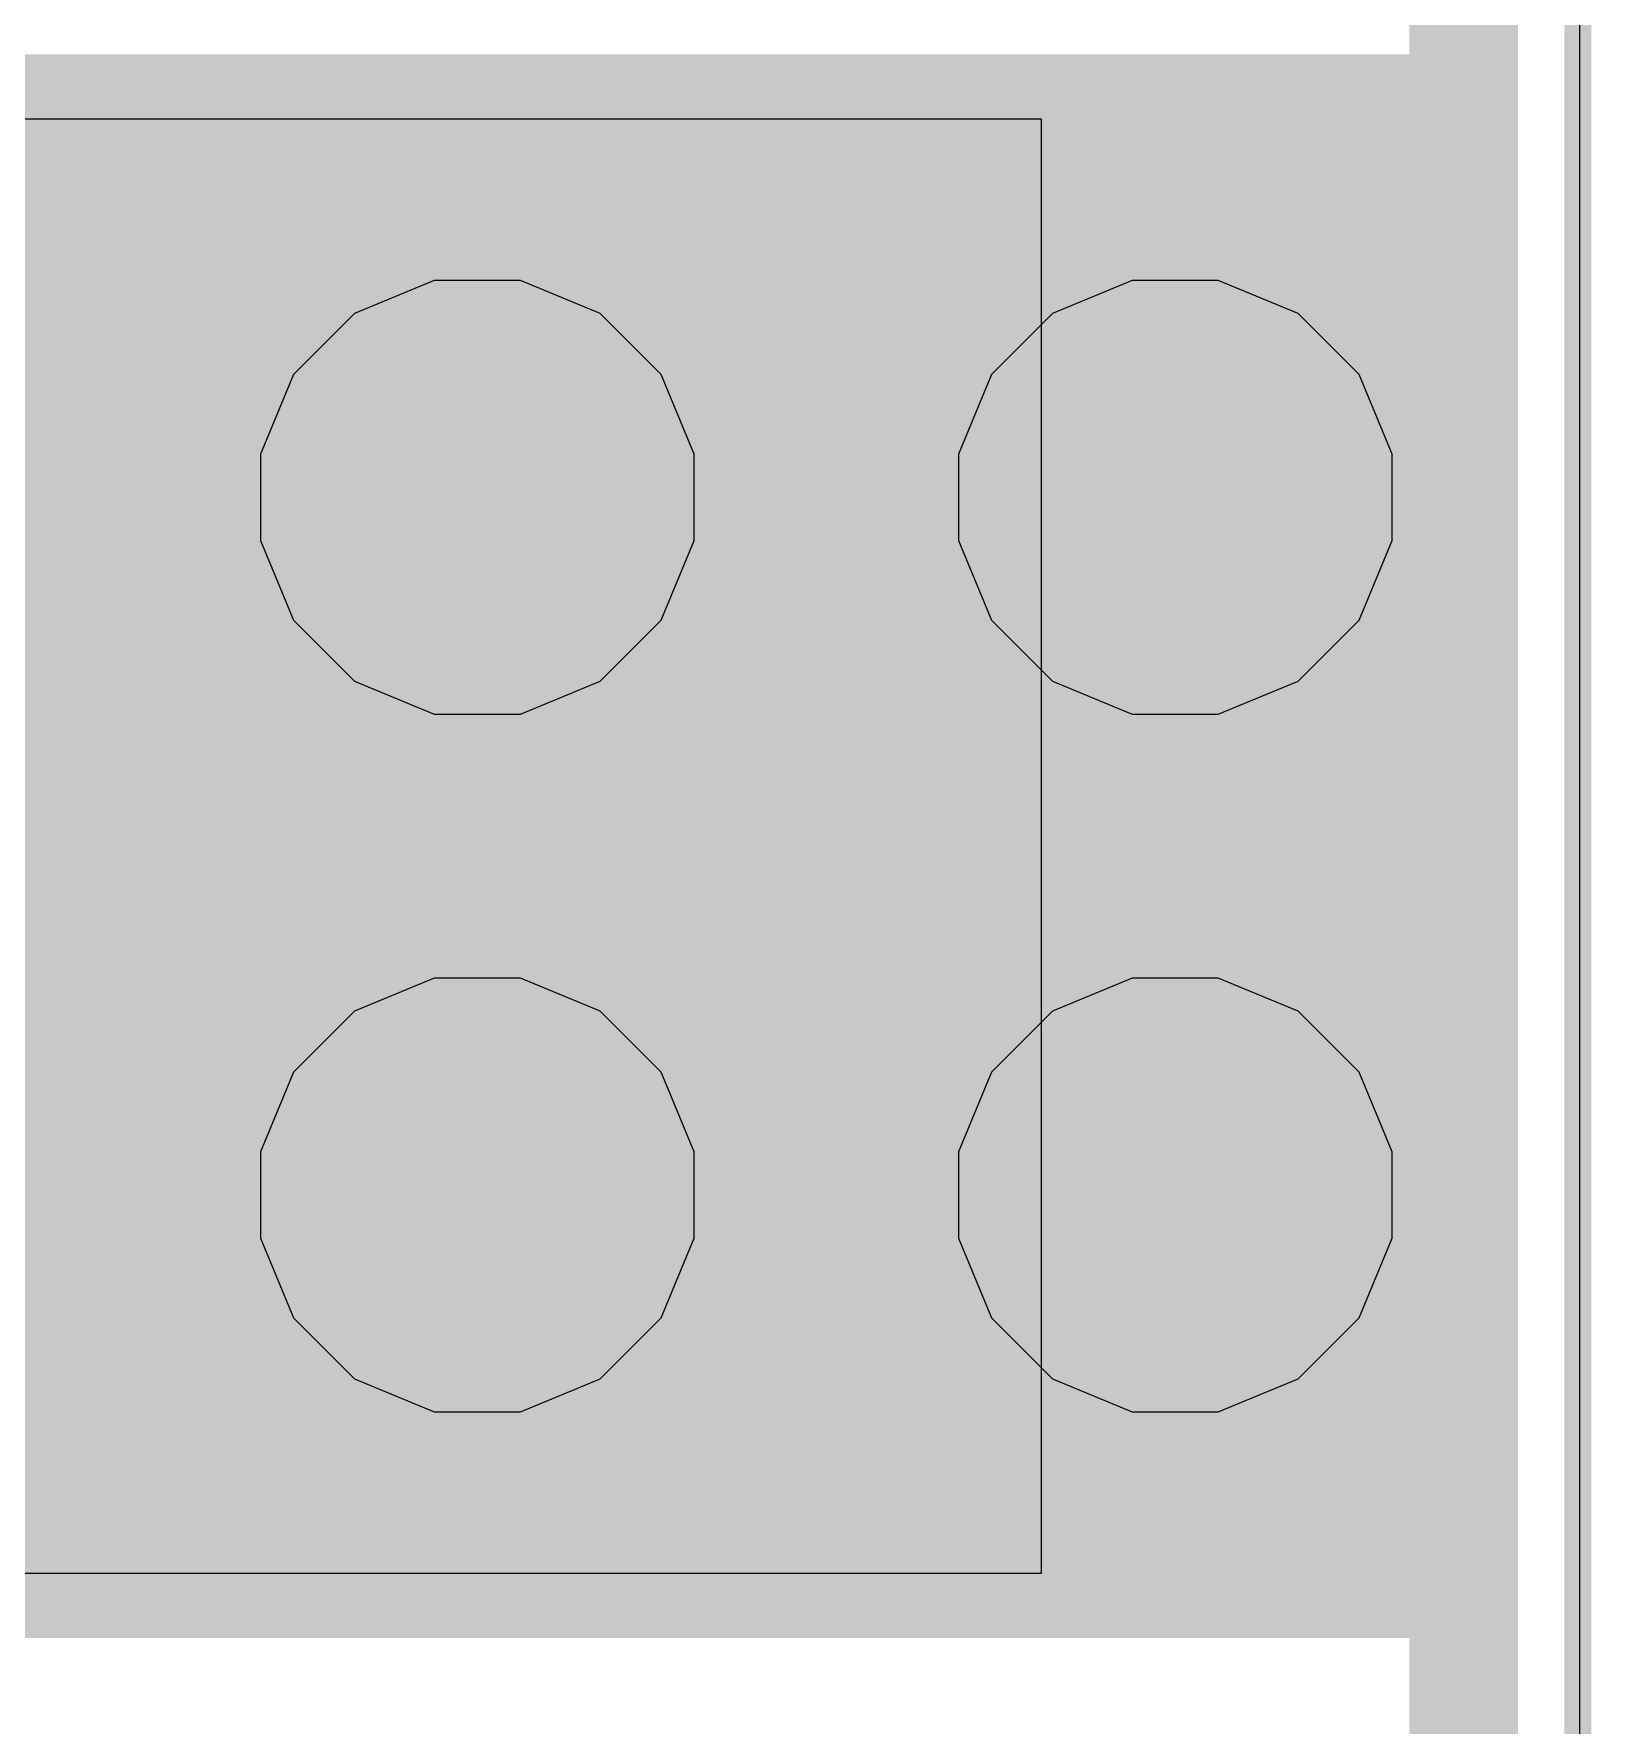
# Model space of a CAD drawing. Header units: inches. Extents: x -13 to 356, y -4 to 120.
# Drawn here: x 7.408 to 10.309, y 21.87 to 25.021 of the extents above; entities that cross this region are included whole.
import ezdxf

# ---------------------------------------------------------------- set-up
doc = ezdxf.new("R2010")
doc.units = ezdxf.units.IN
for name, color, linetype in [('Bottom Layer', 5, 'Continuous'), ('Bottom Solder', 6, 'Continuous'), ('Drill Drawing', 1, 'Continuous'), ('GND', 16, 'Continuous'), ('Mechanical 13', 56, 'Continuous'), ('Mechanical 15', 56, 'Continuous'), ('Multi-Layer', 9, 'Continuous'), ('Pad Holes', 156, 'Continuous'), ('POWER', 76, 'Continuous'), ('Top Layer', 1, 'Continuous'), ('Top Overlay', 2, 'Continuous'), ('Top Paste', 8, 'Continuous'), ('Top Solder', 216, 'Continuous')]:
    doc.layers.add(name, color=color, linetype=linetype)

# ---------------------------------------------------------------- blocks, each defined once
blk = doc.blocks.new('VREG_LM5017MR_NOPB_28')
at = {"layer": 'Bottom Layer'}
h = blk.add_hatch(color=5, dxfattribs=at)
edge = h.paths.add_edge_path()
edge.add_arc((-0.65000124, 1.95000118), 0.1499997, 0, 360)
h = blk.add_hatch(color=5, dxfattribs=at)
edge = h.paths.add_edge_path()
edge.add_arc((0.65000124, 1.95000118), 0.1499997, 0, 360)
h = blk.add_hatch(color=5, dxfattribs=at)
edge = h.paths.add_edge_path()
edge.add_arc((-0.65000124, 0.65000124), 0.1499997, 0, 360)
h = blk.add_hatch(color=5, dxfattribs=at)
edge = h.paths.add_edge_path()
edge.add_arc((0.65000124, 0.65000124), 0.1499997, 0, 360)
at = {"layer": 'Bottom Solder'}
h = blk.add_hatch(color=6, dxfattribs=at)
edge = h.paths.add_edge_path()
edge.add_arc((-0.65000124, 1.95000118), 0.2515997, 0, 360)
h = blk.add_hatch(color=6, dxfattribs=at)
edge = h.paths.add_edge_path()
edge.add_arc((0.65000124, 1.95000118), 0.2515997, 0, 360)
h = blk.add_hatch(color=6, dxfattribs=at)
edge = h.paths.add_edge_path()
edge.add_arc((-0.65000124, 0.65000124), 0.2515997, 0, 360)
h = blk.add_hatch(color=6, dxfattribs=at)
edge = h.paths.add_edge_path()
edge.add_arc((0.65000124, 0.65000124), 0.2515997, 0, 360)
at = {"layer": 'GND'}
h = blk.add_hatch(color=16, dxfattribs=at)
edge = h.paths.add_edge_path()
edge.add_arc((-0.65000124, 1.95000118), 0.1499997, 0, 360)
h = blk.add_hatch(color=16, dxfattribs=at)
edge = h.paths.add_edge_path()
edge.add_arc((0.65000124, 1.95000118), 0.1499997, 0, 360)
h = blk.add_hatch(color=16, dxfattribs=at)
edge = h.paths.add_edge_path()
edge.add_arc((-0.65000124, 0.65000124), 0.1499997, 0, 360)
h = blk.add_hatch(color=16, dxfattribs=at)
edge = h.paths.add_edge_path()
edge.add_arc((0.65000124, 0.65000124), 0.1499997, 0, 360)
at = {"layer": 'Multi-Layer'}
h = blk.add_hatch(color=9, dxfattribs=at)
edge = h.paths.add_edge_path()
edge.add_arc((-0.65000124, 1.95000118), 0.1499997, 0, 360)
h = blk.add_hatch(color=9, dxfattribs=at)
edge = h.paths.add_edge_path()
edge.add_arc((0.65000124, 1.95000118), 0.1499997, 0, 360)
h = blk.add_hatch(color=9, dxfattribs=at)
edge = h.paths.add_edge_path()
edge.add_arc((-0.65000124, 0.65000124), 0.1499997, 0, 360)
h = blk.add_hatch(color=9, dxfattribs=at)
edge = h.paths.add_edge_path()
edge.add_arc((0.65000124, 0.65000124), 0.1499997, 0, 360)
at = {"layer": 'Pad Holes'}
h = blk.add_hatch(color=7, dxfattribs=at)
edge = h.paths.add_edge_path()
edge.add_arc((-0.65000124, 1.95000118), 0.0999998, 0, 360)
h = blk.add_hatch(color=7, dxfattribs=at)
edge = h.paths.add_edge_path()
edge.add_arc((0.65000124, 1.95000118), 0.0999998, 0, 360)
h = blk.add_hatch(color=7, dxfattribs=at)
edge = h.paths.add_edge_path()
edge.add_arc((-0.65000124, 0.65000124), 0.0999998, 0, 360)
h = blk.add_hatch(color=7, dxfattribs=at)
edge = h.paths.add_edge_path()
edge.add_arc((0.65000124, 0.65000124), 0.0999998, 0, 360)
at = {"layer": 'POWER'}
h = blk.add_hatch(color=76, dxfattribs=at)
edge = h.paths.add_edge_path()
edge.add_arc((-0.65000124, 1.95000118), 0.1499997, 0, 360)
h = blk.add_hatch(color=76, dxfattribs=at)
edge = h.paths.add_edge_path()
edge.add_arc((0.65000124, 1.95000118), 0.1499997, 0, 360)
h = blk.add_hatch(color=76, dxfattribs=at)
edge = h.paths.add_edge_path()
edge.add_arc((-0.65000124, 0.65000124), 0.1499997, 0, 360)
h = blk.add_hatch(color=76, dxfattribs=at)
edge = h.paths.add_edge_path()
edge.add_arc((0.65000124, 0.65000124), 0.1499997, 0, 360)
at = {"layer": 'Top Layer'}
blk.add_hatch(color=1, dxfattribs=at).paths.add_polyline_path([(-1.47499959, 2.45000018), (1.47499959, 2.45000018), (1.47499959, -2.45000018), (-1.47499959, -2.45000018)])
h = blk.add_hatch(color=1, dxfattribs=at)
edge = h.paths.add_edge_path()
edge.add_arc((-0.65000124, 1.95000118), 0.1499997, 0, 360)
h = blk.add_hatch(color=1, dxfattribs=at)
edge = h.paths.add_edge_path()
edge.add_arc((0.65000124, 1.95000118), 0.1499997, 0, 360)
h = blk.add_hatch(color=1, dxfattribs=at)
edge = h.paths.add_edge_path()
edge.add_arc((-0.65000124, 0.65000124), 0.1499997, 0, 360)
h = blk.add_hatch(color=1, dxfattribs=at)
edge = h.paths.add_edge_path()
edge.add_arc((0.65000124, 0.65000124), 0.1499997, 0, 360)
at = {"layer": 'Top Solder'}
h = blk.add_hatch(color=216, dxfattribs=at)
edge = h.paths.add_edge_path()
edge.add_arc((-0.65000124, 1.95000118), 0.2515997, 0, 360)
h = blk.add_hatch(color=216, dxfattribs=at)
edge = h.paths.add_edge_path()
edge.add_arc((0.65000124, 1.95000118), 0.2515997, 0, 360)
h = blk.add_hatch(color=216, dxfattribs=at)
edge = h.paths.add_edge_path()
edge.add_arc((-0.65000124, 0.65000124), 0.2515997, 0, 360)
h = blk.add_hatch(color=216, dxfattribs=at)
edge = h.paths.add_edge_path()
edge.add_arc((0.65000124, 0.65000124), 0.2515997, 0, 360)
at = {"layer": 'Mechanical 13', "const_width": 0.127}
blk.add_lwpolyline([(1.95000118, 2.45000018), (-1.95000118, 2.45000018)], dxfattribs=at)
at = {"layer": 'Mechanical 15', "const_width": 0.0499999}
blk.add_lwpolyline([(3.7249989, 2.69999968), (-3.7249989, 2.69999968)], dxfattribs=at)
at = {"layer": 'Top Overlay', "const_width": 0.127}
blk.add_lwpolyline([(1.95000118, 2.52499876), (-1.95000118, 2.52499876)], dxfattribs=at)
at = {"layer": 'Top Paste'}
for p, q in [((-1.3550011, -1.69999914), (-1.3550011, 1.69999914)), ((-1.3550011, 1.69999914), (1.3550011, 1.69999914)), ((1.3550011, 1.69999914), (1.3550011, -1.69999914))]:
    blk.add_line(p, q, dxfattribs=at)
at = {"layer": 'Top Solder'}
for p, q in [((-1.3550011, -1.69999914), (-1.3550011, 1.69999914)), ((-1.3550011, 1.69999914), (1.3550011, 1.69999914)), ((1.3550011, 1.69999914), (1.3550011, -1.69999914))]:
    blk.add_line(p, q, dxfattribs=at)

msp = doc.modelspace()

# ---------------------------------------------------------------- linework, layer by layer
at = {"layer": 'Bottom Layer'}
for p, q in [((8.15410104, 24.56160188), (8.00561518, 24.50009578)), ((8.314822079999999, 24.56160188), (8.15410104, 24.56160188)), ((8.463307939999998, 24.50009578), (8.314822079999999, 24.56160188)), ((9.45410098, 24.56160188), (9.305615119999999, 24.50009578)), ((9.61482202, 24.56160188), (9.45410098, 24.56160188)), ((9.76330788, 24.50009578), (9.61482202, 24.56160188)), ((8.00561518, 24.50009578), (7.891967960000001, 24.38644856)), ((8.57695516, 24.38644856), (8.463307939999998, 24.50009578)), ((9.305615119999999, 24.50009578), (9.1919679, 24.38644856)), ((9.8769551, 24.38644856), (9.76330788, 24.50009578)), ((7.891967960000001, 24.38644856), (7.83046186, 24.2379627)), ((8.63846126, 24.2379627), (8.57695516, 24.38644856)), ((9.1919679, 24.38644856), (9.130461799999999, 24.2379627)), ((9.938461199999999, 24.2379627), (9.8769551, 24.38644856)), ((7.83046186, 24.2379627), (7.83046186, 24.07724166)), ((8.63846126, 24.07724166), (8.63846126, 24.2379627)), ((9.130461799999999, 24.2379627), (9.130461799999999, 24.07724166)), ((9.938461199999999, 24.07724166), (9.938461199999999, 24.2379627)), ((7.83046186, 24.07724166), (7.891967960000001, 23.9287558)), ((8.57695516, 23.9287558), (8.63846126, 24.07724166)), ((9.130461799999999, 24.07724166), (9.1919679, 23.9287558)), ((9.8769551, 23.9287558), (9.938461199999999, 24.07724166)), ((7.891967960000001, 23.9287558), (8.00561518, 23.81510858)), ((8.463307939999998, 23.81510858), (8.57695516, 23.9287558)), ((9.1919679, 23.9287558), (9.305615119999999, 23.81510858)), ((9.76330788, 23.81510858), (9.8769551, 23.9287558)), ((8.00561518, 23.81510858), (8.15410104, 23.75360248)), ((8.314822079999999, 23.75360248), (8.463307939999998, 23.81510858)), ((9.305615119999999, 23.81510858), (9.45410098, 23.75360248)), ((9.61482202, 23.75360248), (9.76330788, 23.81510858)), ((8.15410104, 23.75360248), (8.314822079999999, 23.75360248)), ((9.45410098, 23.75360248), (9.61482202, 23.75360248)), ((8.15410104, 23.2615994), (8.00561518, 23.2000933)), ((8.314822079999999, 23.2615994), (8.15410104, 23.2615994)), ((8.463307939999998, 23.2000933), (8.314822079999999, 23.2615994)), ((9.45410098, 23.2615994), (9.305615119999999, 23.2000933)), ((9.61482202, 23.2615994), (9.45410098, 23.2615994)), ((9.76330788, 23.2000933), (9.61482202, 23.2615994)), ((8.00561518, 23.2000933), (7.891967960000001, 23.08644608)), ((8.57695516, 23.08644608), (8.463307939999998, 23.2000933)), ((9.305615119999999, 23.2000933), (9.1919679, 23.08644608)), ((9.8769551, 23.08644608), (9.76330788, 23.2000933)), ((7.891967960000001, 23.08644608), (7.83046186, 22.93796022)), ((8.63846126, 22.93796022), (8.57695516, 23.08644608)), ((9.1919679, 23.08644608), (9.130461799999999, 22.93796022)), ((9.938461199999999, 22.93796022), (9.8769551, 23.08644608)), ((7.83046186, 22.93796022), (7.83046186, 22.77723918)), ((8.63846126, 22.77723918), (8.63846126, 22.93796022)), ((9.130461799999999, 22.93796022), (9.130461799999999, 22.77723918)), ((9.938461199999999, 22.77723918), (9.938461199999999, 22.93796022)), ((7.83046186, 22.77723918), (7.891967960000001, 22.62875332)), ((8.57695516, 22.62875332), (8.63846126, 22.77723918)), ((9.130461799999999, 22.77723918), (9.1919679, 22.62875332)), ((9.8769551, 22.62875332), (9.938461199999999, 22.77723918)), ((7.891967960000001, 22.62875332), (8.00561518, 22.5151061)), ((8.463307939999998, 22.5151061), (8.57695516, 22.62875332)), ((9.1919679, 22.62875332), (9.305615119999999, 22.5151061)), ((9.76330788, 22.5151061), (9.8769551, 22.62875332)), ((8.00561518, 22.5151061), (8.15410104, 22.4536)), ((8.314822079999999, 22.4536), (8.463307939999998, 22.5151061)), ((9.305615119999999, 22.5151061), (9.45410098, 22.4536)), ((9.61482202, 22.4536), (9.76330788, 22.5151061)), ((8.15410104, 22.4536), (8.314822079999999, 22.4536)), ((9.45410098, 22.4536), (9.61482202, 22.4536))]:
    msp.add_line(p, q, dxfattribs=at)
at = {"layer": 'Drill Drawing', "const_width": 0.0508}
for points in [[(7.98046156, 24.41160218), (8.488461560000001, 24.41160218)], [(7.98046156, 23.90360218), (7.98046156, 24.41160218)], [(8.488461560000001, 23.90360218), (8.488461560000001, 24.41160218)], [(9.2804615, 24.41160218), (9.7884615, 24.41160218)], [(9.2804615, 23.90360218), (9.2804615, 24.41160218)], [(9.7884615, 23.90360218), (9.7884615, 24.41160218)], [(8.08206156, 24.31000218), (8.38686156, 24.31000218)], [(8.08206156, 24.00520218), (8.08206156, 24.31000218)], [(8.38686156, 24.00520218), (8.38686156, 24.31000218)], [(9.382061499999999, 24.31000218), (9.6868615, 24.31000218)], [(9.382061499999999, 24.00520218), (9.382061499999999, 24.31000218)], [(9.6868615, 24.00520218), (9.6868615, 24.31000218)], [(8.08206156, 24.00520218), (8.38686156, 24.00520218)], [(9.382061499999999, 24.00520218), (9.6868615, 24.00520218)], [(7.98046156, 23.90360218), (8.488461560000001, 23.90360218)], [(9.2804615, 23.90360218), (9.7884615, 23.90360218)], [(7.98046156, 23.1115997), (8.488461560000001, 23.1115997)], [(7.98046156, 22.6035997), (7.98046156, 23.1115997)], [(8.488461560000001, 22.6035997), (8.488461560000001, 23.1115997)], [(9.2804615, 23.1115997), (9.7884615, 23.1115997)], [(9.2804615, 22.6035997), (9.2804615, 23.1115997)], [(9.7884615, 22.6035997), (9.7884615, 23.1115997)], [(8.08206156, 23.0099997), (8.38686156, 23.0099997)], [(8.08206156, 22.7051997), (8.08206156, 23.0099997)], [(8.38686156, 22.7051997), (8.38686156, 23.0099997)], [(9.382061499999999, 23.0099997), (9.6868615, 23.0099997)], [(9.382061499999999, 22.7051997), (9.382061499999999, 23.0099997)], [(9.6868615, 22.7051997), (9.6868615, 23.0099997)], [(8.08206156, 22.7051997), (8.38686156, 22.7051997)], [(9.382061499999999, 22.7051997), (9.6868615, 22.7051997)], [(7.98046156, 22.6035997), (8.488461560000001, 22.6035997)], [(9.2804615, 22.6035997), (9.7884615, 22.6035997)]]:
    msp.add_lwpolyline(points, dxfattribs=at)
at = {"layer": 'Drill Drawing', "const_width": 0.0254}
for points in [[(7.96776156, 24.41160218, 1), (7.99316156, 24.41160218, 1)], [(7.96776156, 24.41160218, 1), (7.99316156, 24.41160218, 1)], [(8.47576156, 24.41160218, 1), (8.501161559999998, 24.41160218, 1)], [(8.47576156, 24.41160218, 1), (8.501161559999998, 24.41160218, 1)], [(9.267761499999999, 24.41160218, 1), (9.2931615, 24.41160218, 1)], [(9.267761499999999, 24.41160218, 1), (9.2931615, 24.41160218, 1)], [(9.7757615, 24.41160218, 1), (9.8011615, 24.41160218, 1)], [(9.7757615, 24.41160218, 1), (9.8011615, 24.41160218, 1)], [(8.069361559999999, 24.31000218, 1), (8.09476156, 24.31000218, 1)], [(8.069361559999999, 24.31000218, 1), (8.09476156, 24.31000218, 1)], [(8.374161560000001, 24.31000218, 1), (8.39956156, 24.31000218, 1)], [(8.374161560000001, 24.31000218, 1), (8.39956156, 24.31000218, 1)], [(9.3693615, 24.31000218, 1), (9.3947615, 24.31000218, 1)], [(9.3693615, 24.31000218, 1), (9.3947615, 24.31000218, 1)], [(9.6741615, 24.31000218, 1), (9.6995615, 24.31000218, 1)], [(9.6741615, 24.31000218, 1), (9.6995615, 24.31000218, 1)], [(8.069361559999999, 24.00520218, 1), (8.09476156, 24.00520218, 1)], [(8.069361559999999, 24.00520218, 1), (8.09476156, 24.00520218, 1)], [(8.374161560000001, 24.00520218, 1), (8.39956156, 24.00520218, 1)], [(8.374161560000001, 24.00520218, 1), (8.39956156, 24.00520218, 1)], [(9.3693615, 24.00520218, 1), (9.3947615, 24.00520218, 1)], [(9.3693615, 24.00520218, 1), (9.3947615, 24.00520218, 1)], [(9.6741615, 24.00520218, 1), (9.6995615, 24.00520218, 1)], [(9.6741615, 24.00520218, 1), (9.6995615, 24.00520218, 1)], [(7.96776156, 23.90360218, 1), (7.99316156, 23.90360218, 1)], [(7.96776156, 23.90360218, 1), (7.99316156, 23.90360218, 1)], [(8.47576156, 23.90360218, 1), (8.501161559999998, 23.90360218, 1)], [(8.47576156, 23.90360218, 1), (8.501161559999998, 23.90360218, 1)], [(9.267761499999999, 23.90360218, 1), (9.2931615, 23.90360218, 1)], [(9.267761499999999, 23.90360218, 1), (9.2931615, 23.90360218, 1)], [(9.7757615, 23.90360218, 1), (9.8011615, 23.90360218, 1)], [(9.7757615, 23.90360218, 1), (9.8011615, 23.90360218, 1)], [(7.96776156, 23.1115997, 1), (7.99316156, 23.1115997, 1)], [(7.96776156, 23.1115997, 1), (7.99316156, 23.1115997, 1)], [(8.47576156, 23.1115997, 1), (8.501161559999998, 23.1115997, 1)], [(8.47576156, 23.1115997, 1), (8.501161559999998, 23.1115997, 1)], [(9.267761499999999, 23.1115997, 1), (9.2931615, 23.1115997, 1)], [(9.267761499999999, 23.1115997, 1), (9.2931615, 23.1115997, 1)], [(9.7757615, 23.1115997, 1), (9.8011615, 23.1115997, 1)], [(9.7757615, 23.1115997, 1), (9.8011615, 23.1115997, 1)], [(8.069361559999999, 23.0099997, 1), (8.09476156, 23.0099997, 1)], [(8.069361559999999, 23.0099997, 1), (8.09476156, 23.0099997, 1)], [(8.374161560000001, 23.0099997, 1), (8.39956156, 23.0099997, 1)], [(8.374161560000001, 23.0099997, 1), (8.39956156, 23.0099997, 1)], [(9.3693615, 23.0099997, 1), (9.3947615, 23.0099997, 1)], [(9.3693615, 23.0099997, 1), (9.3947615, 23.0099997, 1)], [(9.6741615, 23.0099997, 1), (9.6995615, 23.0099997, 1)], [(9.6741615, 23.0099997, 1), (9.6995615, 23.0099997, 1)], [(8.069361559999999, 22.7051997, 1), (8.09476156, 22.7051997, 1)], [(8.069361559999999, 22.7051997, 1), (8.09476156, 22.7051997, 1)], [(8.374161560000001, 22.7051997, 1), (8.39956156, 22.7051997, 1)], [(8.374161560000001, 22.7051997, 1), (8.39956156, 22.7051997, 1)], [(9.3693615, 22.7051997, 1), (9.3947615, 22.7051997, 1)], [(9.3693615, 22.7051997, 1), (9.3947615, 22.7051997, 1)], [(9.6741615, 22.7051997, 1), (9.6995615, 22.7051997, 1)], [(9.6741615, 22.7051997, 1), (9.6995615, 22.7051997, 1)], [(7.96776156, 22.6035997, 1), (7.99316156, 22.6035997, 1)], [(7.96776156, 22.6035997, 1), (7.99316156, 22.6035997, 1)], [(8.47576156, 22.6035997, 1), (8.501161559999998, 22.6035997, 1)], [(8.47576156, 22.6035997, 1), (8.501161559999998, 22.6035997, 1)], [(9.267761499999999, 22.6035997, 1), (9.2931615, 22.6035997, 1)], [(9.267761499999999, 22.6035997, 1), (9.2931615, 22.6035997, 1)], [(9.7757615, 22.6035997, 1), (9.8011615, 22.6035997, 1)], [(9.7757615, 22.6035997, 1), (9.8011615, 22.6035997, 1)]]:
    msp.add_lwpolyline(points, format="xyb", close=True, dxfattribs=at)
at = {"layer": 'GND'}
for p, q in [((8.15410104, 24.56160188), (8.00561518, 24.50009578)), ((8.314822079999999, 24.56160188), (8.15410104, 24.56160188)), ((8.463307939999998, 24.50009578), (8.314822079999999, 24.56160188)), ((9.45410098, 24.56160188), (9.305615119999999, 24.50009578)), ((9.61482202, 24.56160188), (9.45410098, 24.56160188)), ((9.76330788, 24.50009578), (9.61482202, 24.56160188)), ((8.00561518, 24.50009578), (7.891967960000001, 24.38644856)), ((8.57695516, 24.38644856), (8.463307939999998, 24.50009578)), ((9.305615119999999, 24.50009578), (9.1919679, 24.38644856)), ((9.8769551, 24.38644856), (9.76330788, 24.50009578)), ((7.891967960000001, 24.38644856), (7.83046186, 24.2379627)), ((8.63846126, 24.2379627), (8.57695516, 24.38644856)), ((9.1919679, 24.38644856), (9.130461799999999, 24.2379627)), ((9.938461199999999, 24.2379627), (9.8769551, 24.38644856)), ((7.83046186, 24.2379627), (7.83046186, 24.07724166)), ((8.63846126, 24.07724166), (8.63846126, 24.2379627)), ((9.130461799999999, 24.2379627), (9.130461799999999, 24.07724166)), ((9.938461199999999, 24.07724166), (9.938461199999999, 24.2379627)), ((7.83046186, 24.07724166), (7.891967960000001, 23.9287558)), ((8.57695516, 23.9287558), (8.63846126, 24.07724166)), ((9.130461799999999, 24.07724166), (9.1919679, 23.9287558)), ((9.8769551, 23.9287558), (9.938461199999999, 24.07724166)), ((7.891967960000001, 23.9287558), (8.00561518, 23.81510858)), ((8.463307939999998, 23.81510858), (8.57695516, 23.9287558)), ((9.1919679, 23.9287558), (9.305615119999999, 23.81510858)), ((9.76330788, 23.81510858), (9.8769551, 23.9287558)), ((8.00561518, 23.81510858), (8.15410104, 23.75360248)), ((8.314822079999999, 23.75360248), (8.463307939999998, 23.81510858)), ((9.305615119999999, 23.81510858), (9.45410098, 23.75360248)), ((9.61482202, 23.75360248), (9.76330788, 23.81510858)), ((8.15410104, 23.75360248), (8.314822079999999, 23.75360248)), ((9.45410098, 23.75360248), (9.61482202, 23.75360248)), ((8.15410104, 23.2615994), (8.00561518, 23.2000933)), ((8.314822079999999, 23.2615994), (8.15410104, 23.2615994)), ((8.463307939999998, 23.2000933), (8.314822079999999, 23.2615994)), ((9.45410098, 23.2615994), (9.305615119999999, 23.2000933)), ((9.61482202, 23.2615994), (9.45410098, 23.2615994)), ((9.76330788, 23.2000933), (9.61482202, 23.2615994)), ((8.00561518, 23.2000933), (7.891967960000001, 23.08644608)), ((8.57695516, 23.08644608), (8.463307939999998, 23.2000933)), ((9.305615119999999, 23.2000933), (9.1919679, 23.08644608)), ((9.8769551, 23.08644608), (9.76330788, 23.2000933)), ((7.891967960000001, 23.08644608), (7.83046186, 22.93796022)), ((8.63846126, 22.93796022), (8.57695516, 23.08644608)), ((9.1919679, 23.08644608), (9.130461799999999, 22.93796022)), ((9.938461199999999, 22.93796022), (9.8769551, 23.08644608)), ((7.83046186, 22.93796022), (7.83046186, 22.77723918)), ((8.63846126, 22.77723918), (8.63846126, 22.93796022)), ((9.130461799999999, 22.93796022), (9.130461799999999, 22.77723918)), ((9.938461199999999, 22.77723918), (9.938461199999999, 22.93796022)), ((7.83046186, 22.77723918), (7.891967960000001, 22.62875332)), ((8.57695516, 22.62875332), (8.63846126, 22.77723918)), ((9.130461799999999, 22.77723918), (9.1919679, 22.62875332)), ((9.8769551, 22.62875332), (9.938461199999999, 22.77723918)), ((7.891967960000001, 22.62875332), (8.00561518, 22.5151061)), ((8.463307939999998, 22.5151061), (8.57695516, 22.62875332)), ((9.1919679, 22.62875332), (9.305615119999999, 22.5151061)), ((9.76330788, 22.5151061), (9.8769551, 22.62875332)), ((8.00561518, 22.5151061), (8.15410104, 22.4536)), ((8.314822079999999, 22.4536), (8.463307939999998, 22.5151061)), ((9.305615119999999, 22.5151061), (9.45410098, 22.4536)), ((9.61482202, 22.4536), (9.76330788, 22.5151061)), ((8.15410104, 22.4536), (8.314822079999999, 22.4536)), ((9.45410098, 22.4536), (9.61482202, 22.4536))]:
    msp.add_line(p, q, dxfattribs=at)
at = {"layer": 'POWER'}
for p, q in [((8.15410104, 24.56160188), (8.00561518, 24.50009578)), ((8.314822079999999, 24.56160188), (8.15410104, 24.56160188)), ((8.463307939999998, 24.50009578), (8.314822079999999, 24.56160188)), ((9.45410098, 24.56160188), (9.305615119999999, 24.50009578)), ((9.61482202, 24.56160188), (9.45410098, 24.56160188)), ((9.76330788, 24.50009578), (9.61482202, 24.56160188)), ((8.00561518, 24.50009578), (7.891967960000001, 24.38644856)), ((8.57695516, 24.38644856), (8.463307939999998, 24.50009578)), ((9.305615119999999, 24.50009578), (9.1919679, 24.38644856)), ((9.8769551, 24.38644856), (9.76330788, 24.50009578)), ((7.891967960000001, 24.38644856), (7.83046186, 24.2379627)), ((8.63846126, 24.2379627), (8.57695516, 24.38644856)), ((9.1919679, 24.38644856), (9.130461799999999, 24.2379627)), ((9.938461199999999, 24.2379627), (9.8769551, 24.38644856)), ((7.83046186, 24.2379627), (7.83046186, 24.07724166)), ((8.63846126, 24.07724166), (8.63846126, 24.2379627)), ((9.130461799999999, 24.2379627), (9.130461799999999, 24.07724166)), ((9.938461199999999, 24.07724166), (9.938461199999999, 24.2379627)), ((7.83046186, 24.07724166), (7.891967960000001, 23.9287558)), ((8.57695516, 23.9287558), (8.63846126, 24.07724166)), ((9.130461799999999, 24.07724166), (9.1919679, 23.9287558)), ((9.8769551, 23.9287558), (9.938461199999999, 24.07724166)), ((7.891967960000001, 23.9287558), (8.00561518, 23.81510858)), ((8.463307939999998, 23.81510858), (8.57695516, 23.9287558)), ((9.1919679, 23.9287558), (9.305615119999999, 23.81510858)), ((9.76330788, 23.81510858), (9.8769551, 23.9287558)), ((8.00561518, 23.81510858), (8.15410104, 23.75360248)), ((8.314822079999999, 23.75360248), (8.463307939999998, 23.81510858)), ((9.305615119999999, 23.81510858), (9.45410098, 23.75360248)), ((9.61482202, 23.75360248), (9.76330788, 23.81510858)), ((8.15410104, 23.75360248), (8.314822079999999, 23.75360248)), ((9.45410098, 23.75360248), (9.61482202, 23.75360248)), ((8.15410104, 23.2615994), (8.00561518, 23.2000933)), ((8.314822079999999, 23.2615994), (8.15410104, 23.2615994)), ((8.463307939999998, 23.2000933), (8.314822079999999, 23.2615994)), ((9.45410098, 23.2615994), (9.305615119999999, 23.2000933)), ((9.61482202, 23.2615994), (9.45410098, 23.2615994)), ((9.76330788, 23.2000933), (9.61482202, 23.2615994)), ((8.00561518, 23.2000933), (7.891967960000001, 23.08644608)), ((8.57695516, 23.08644608), (8.463307939999998, 23.2000933)), ((9.305615119999999, 23.2000933), (9.1919679, 23.08644608)), ((9.8769551, 23.08644608), (9.76330788, 23.2000933)), ((7.891967960000001, 23.08644608), (7.83046186, 22.93796022)), ((8.63846126, 22.93796022), (8.57695516, 23.08644608)), ((9.1919679, 23.08644608), (9.130461799999999, 22.93796022)), ((9.938461199999999, 22.93796022), (9.8769551, 23.08644608)), ((7.83046186, 22.93796022), (7.83046186, 22.77723918)), ((8.63846126, 22.77723918), (8.63846126, 22.93796022)), ((9.130461799999999, 22.93796022), (9.130461799999999, 22.77723918)), ((9.938461199999999, 22.77723918), (9.938461199999999, 22.93796022)), ((7.83046186, 22.77723918), (7.891967960000001, 22.62875332)), ((8.57695516, 22.62875332), (8.63846126, 22.77723918)), ((9.130461799999999, 22.77723918), (9.1919679, 22.62875332)), ((9.8769551, 22.62875332), (9.938461199999999, 22.77723918)), ((7.891967960000001, 22.62875332), (8.00561518, 22.5151061)), ((8.463307939999998, 22.5151061), (8.57695516, 22.62875332)), ((9.1919679, 22.62875332), (9.305615119999999, 22.5151061)), ((9.76330788, 22.5151061), (9.8769551, 22.62875332)), ((8.00561518, 22.5151061), (8.15410104, 22.4536)), ((8.314822079999999, 22.4536), (8.463307939999998, 22.5151061)), ((9.305615119999999, 22.5151061), (9.45410098, 22.4536)), ((9.61482202, 22.4536), (9.76330788, 22.5151061)), ((8.15410104, 22.4536), (8.314822079999999, 22.4536)), ((9.45410098, 22.4536), (9.61482202, 22.4536))]:
    msp.add_line(p, q, dxfattribs=at)
at = {"layer": 'Top Layer'}
msp.add_line((10.2884605, 21.77860262), (10.2884605, 25.23659926), dxfattribs=at)

# ---------------------------------------------------------------- block references
at = {"rotation": 270}
msp.add_blockref('VREG_LM5017MR_NOPB_28', (7.58446032, 23.50760094), dxfattribs=at)

doc.saveas('drawing.dxf')
